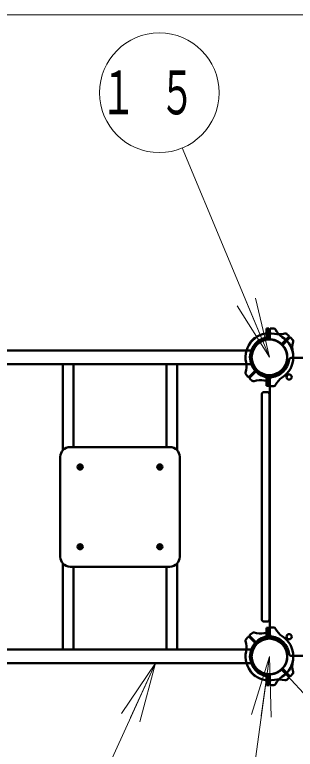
# Model space of a CAD drawing. Units: millimetres on the paper, scale 1:50. Extents: x -385 to 0, y -594 to 267.
# Drawn here: x -220.66 to -206.57, y 163.28 to 200.11 of the extents above; entities that cross this region are included whole.
import ezdxf

# ---------------------------------------------------------------- set-up
doc = ezdxf.new("R2010")
doc.units = ezdxf.units.MM
doc.linetypes.add('USER2', pattern=[6, 3, -1, 1, -1])
doc.layers.add('LY_1', color=140, linetype='Continuous', lineweight=50)
doc.styles.add('ＭＳ ゴシック', font='')
doc.styles.get('ＭＳ ゴシック').set_extended_font_data('MS Gothic')

msp = doc.modelspace()

# ---------------------------------------------------------------- linework, layer by layer
at = {"layer": 'LY_1', "color": 7, "lineweight": 13}
for p, q in [((-205.875, 200.113), (-313.094, 200.113)), ((-207.875, 182.936), (-212.248, 193.429)), ((-207.875, 182.936), (-209.029, 185.705)), ((-208.568, 185.898), (-207.875, 182.936)), ((-207.875, 182.936), (-209.491, 185.513)), ((-213.59, 167.596), (-216.725, 160.76)), ((-215.295, 165.078), (-213.59, 167.596)), ((-213.59, 167.596), (-214.84, 164.869)), ((-213.59, 167.596), (-214.386, 164.661)), ((-207.875, 167.936), (-209.828, 153.641)), ((-208.777, 165.032), (-207.875, 167.936)), ((-207.875, 167.936), (-208.281, 164.964)), ((-207.875, 167.936), (-207.786, 164.896))]:
    msp.add_line(p, q, dxfattribs=at)
at = {"layer": 'LY_1'}
for p, q in [((-208.025, 184.376), (-207.905, 184.376)), ((-208.025, 183.934), (-208.025, 184.376)), ((-207.905, 183.866), (-207.905, 184.376)), ((-207.905, 183.874), (-207.905, 184.345)), ((-207.845, 183.874), (-207.845, 184.345)), ((-207.804, 184.385), (-207.647, 184.379)), ((-208.57, 183.914), (-208.573, 183.917)), ((-207.234, 183.62), (-206.9, 183.953)), ((-207.191, 183.578), (-206.858, 183.911)), ((-206.901, 184.011), (-207.016, 184.118)), ((-206.8, 183.91), (-206.693, 183.795)), ((-208.853, 183.631), (-208.856, 183.634)), ((-208.792, 183.276), (-221.959, 183.276)), ((-200.375, 182.906), (-206.783, 182.906)), ((-208.792, 182.596), (-221.959, 182.596)), ((-218.247, 178.27), (-218.247, 182.596)), ((-217.703, 178.436), (-217.703, 182.596)), ((-213.047, 182.596), (-213.047, 178.436)), ((-212.503, 182.596), (-212.503, 178.27)), ((-208.95, 181.962), (-209.049, 182.069)), ((-208.559, 182.295), (-208.892, 181.961)), ((-208.517, 182.252), (-208.85, 181.919)), ((-207.905, 182.007), (-207.905, 181.496)), ((-207.845, 181.999), (-207.845, 181.528)), ((-208.849, 181.861), (-208.743, 181.762)), ((-208.025, 181.938), (-208.025, 181.496)), ((-207.845, 175.436), (-207.845, 181.844)), ((-208.025, 181.496), (-207.905, 181.496)), ((-207.804, 181.488), (-207.647, 181.493)), ((-208.255, 169.786), (-208.255, 181.086)), ((-208.155, 181.186), (-207.975, 181.186)), ((-207.875, 169.786), (-207.875, 181.086)), ((-212.875, 178.436), (-217.875, 178.436)), ((-218.375, 177.936), (-218.375, 172.936)), ((-212.375, 172.936), (-212.375, 177.936)), ((-207.845, 175.436), (-207.845, 169.029)), ((-218.247, 168.276), (-218.247, 172.602)), ((-217.875, 172.436), (-212.875, 172.436)), ((-217.703, 168.276), (-217.703, 172.436)), ((-213.047, 172.436), (-213.047, 168.276)), ((-212.503, 172.602), (-212.503, 168.276)), ((-208.155, 169.686), (-207.975, 169.686)), ((-208.849, 169.011), (-208.743, 169.11)), ((-208.025, 169.376), (-207.905, 169.376)), ((-208.025, 168.934), (-208.025, 169.376)), ((-207.905, 168.866), (-207.905, 169.376)), ((-207.845, 168.874), (-207.845, 169.345)), ((-207.804, 169.385), (-207.647, 169.379)), ((-208.95, 168.91), (-209.049, 168.804)), ((-208.559, 168.578), (-208.892, 168.911)), ((-208.517, 168.62), (-208.85, 168.953)), ((-208.792, 168.276), (-221.959, 168.276)), ((-200.375, 167.966), (-206.783, 167.966)), ((-208.792, 167.596), (-221.959, 167.596)), ((-208.853, 167.241), (-208.856, 167.239)), ((-207.234, 167.252), (-206.9, 166.919)), ((-207.191, 167.295), (-206.858, 166.961)), ((-208.57, 166.958), (-208.573, 166.956)), ((-208.025, 166.938), (-208.025, 166.496)), ((-207.905, 167.007), (-207.905, 166.496)), ((-207.905, 166.999), (-207.905, 166.528)), ((-207.845, 166.999), (-207.845, 166.528)), ((-206.901, 166.861), (-207.016, 166.754)), ((-206.8, 166.962), (-206.693, 167.077)), ((-208.025, 166.496), (-207.905, 166.496)), ((-207.804, 166.488), (-207.647, 166.493))]:
    msp.add_line(p, q, dxfattribs=at)
at = {"layer": 'LY_1', "color": 7, "linetype": 'USER2', "lineweight": 13}
msp.add_line((-180.742, 138.598), (-207.875, 167.936), dxfattribs=at)
at = {"layer": 'LY_1'}
for points in [[(-217.352, 177.396), (-217.329, 177.436), (-217.352, 177.476), (-217.398, 177.476), (-217.421, 177.436), (-217.398, 177.396)], [(-213.352, 177.396), (-213.329, 177.436), (-213.352, 177.476), (-213.398, 177.476), (-213.421, 177.436), (-213.398, 177.396)], [(-217.352, 173.396), (-217.329, 173.436), (-217.352, 173.476), (-217.398, 173.476), (-217.421, 173.436), (-217.398, 173.396)], [(-213.352, 173.396), (-213.329, 173.436), (-213.352, 173.476), (-213.398, 173.476), (-213.421, 173.436), (-213.398, 173.396)]]:
    msp.add_lwpolyline(points, close=True, dxfattribs=at)
at = {"layer": 'LY_1', "color": 7, "lineweight": 13}
msp.add_circle((-213.402, 196.198), 3, dxfattribs=at)
at = {"layer": 'LY_1'}
for centre, radius in [((-207.875, 182.936), 0.891), ((-206.885, 181.946), 0.13), ((-217.375, 177.436), 0.13), ((-217.375, 177.436), 0.13), ((-213.375, 177.436), 0.13), ((-213.375, 177.436), 0.13), ((-217.375, 177.436), 0.0462), ((-213.375, 177.436), 0.0462), ((-217.375, 173.436), 0.13), ((-217.375, 173.436), 0.13), ((-213.375, 173.436), 0.13), ((-213.375, 173.436), 0.13), ((-217.375, 173.436), 0.0462), ((-213.375, 173.436), 0.0462), ((-207.875, 167.936), 0.891), ((-206.885, 168.926), 0.13)]:
    msp.add_circle(centre, radius, dxfattribs=at)
for centre, radius, start, end in [((-207.805, 184.345), 0.04, 88, 180), ((-207.662, 184.28), 0.1, 27.4588, 88), ((-206.686, 184.787), 1, 207.4588, 237.2728), ((-207.834, 182.936), 1.016, 94.0072, 265.9928), ((-207.834, 182.936), 0.932, 94.369, 265.631), ((-207.875, 182.936), 1.22, 126.3731, 135), ((-207.875, 182.936), 1.2, 77.7272, 135), ((-208.587, 183.902), 0.02, 45, 126.3731), ((-207.875, 182.936), 0.9, 49.2707, 135), ((-207.805, 183.874), 0.04, 180, 265.7293), ((-207.875, 182.936), 0.9, 0, 85.7293), ((-207.408, 185.086), 1, 257.7272, 287.5412), ((-207.875, 182.936), 1.2, 0, 57.2728), ((-207.076, 184.037), 0.1, 47, 107.5412), ((-206.929, 183.982), 0.04, 315, 47), ((-206.83, 183.883), 0.04, 43, 135), ((-206.774, 183.735), 0.1, 342.4588, 43), ((-207.875, 182.936), 1.2, 135, 192.2728), ((-208.841, 183.648), 0.02, 143.6269, 225), ((-207.875, 182.936), 1.22, 135, 143.6269), ((-207.875, 182.936), 0.9, 135, 220.7293), ((-207.262, 183.649), 0.04, 229.2707, 315), ((-207.875, 182.936), 0.9, 315, 40.7293), ((-207.163, 183.55), 0.04, 135, 220.7293), ((-205.725, 183.404), 1, 162.4588, 192.2728), ((-207.875, 182.936), 1.2, 358.5675, 12.2728), ((-207.875, 182.936), 0.9, 274.2707, 0), ((-207.875, 182.936), 1, 276.7872, 353.2128), ((-207.875, 182.936), 1.2, 302.7272, 0), ((-206.783, 182.806), 0.1, 90, 173.2128), ((-210.025, 182.469), 1, 342.4588, 12.2728), ((-208.588, 182.323), 0.04, 315, 40.7293), ((-208.976, 182.137), 0.1, 162.4588, 223), ((-208.921, 181.99), 0.04, 223, 315), ((-208.489, 182.224), 0.04, 49.2707, 135), ((-207.875, 182.936), 0.9, 229.2707, 315), ((-207.805, 181.999), 0.04, 94.2707, 180), ((-208.822, 181.891), 0.04, 135, 227), ((-208.674, 181.835), 0.1, 227, 287.5412), ((-208.343, 180.786), 1, 77.7272, 107.5412), ((-207.875, 182.936), 1.2, 257.7272, 271.4325), ((-207.745, 181.844), 0.1, 96.7872, 180), ((-206.686, 181.085), 1, 122.7272, 152.5412), ((-207.805, 181.528), 0.04, 180, 272), ((-207.662, 181.593), 0.1, 272, 332.5412), ((-208.155, 181.086), 0.1, 90, 180), ((-207.975, 181.086), 0.1, 0, 90), ((-217.875, 177.936), 0.5, 90, 180), ((-212.875, 177.936), 0.5, 0, 90), ((-217.875, 172.936), 0.5, 180, 270), ((-212.875, 172.936), 0.5, 270, 0), ((-208.155, 169.786), 0.1, 180, 270), ((-207.975, 169.786), 0.1, 270, 0), ((-208.674, 169.037), 0.1, 72.4588, 133), ((-208.343, 170.086), 1, 252.4588, 282.2728), ((-207.875, 167.936), 1.2, 88.5675, 102.2728), ((-207.805, 169.345), 0.04, 88, 180), ((-207.662, 169.28), 0.1, 27.4588, 88), ((-206.686, 169.787), 1, 207.4588, 237.2728), ((-208.976, 168.735), 0.1, 137, 197.5412), ((-210.025, 168.404), 1, 347.7272, 17.5412), ((-208.921, 168.883), 0.04, 45, 137), ((-208.822, 168.982), 0.04, 133, 225), ((-207.834, 167.936), 1.016, 94.0072, 265.9928), ((-207.834, 167.936), 0.932, 94.369, 265.631), ((-207.875, 167.936), 0.9, 45, 130.7293), ((-207.745, 169.029), 0.1, 180, 263.2128), ((-207.805, 168.874), 0.04, 180, 265.7293), ((-207.875, 167.936), 0.9, 0, 85.7293), ((-207.875, 167.936), 1, 6.7872, 83.2128), ((-207.875, 167.936), 1.2, 0, 57.2728), ((-207.875, 167.936), 0.9, 139.2707, 225), ((-208.588, 168.55), 0.04, 319.2707, 45), ((-208.489, 168.649), 0.04, 225, 310.7293), ((-207.875, 167.936), 0.9, 319.2707, 45), ((-207.875, 167.936), 1.2, 167.7272, 225), ((-206.783, 168.066), 0.1, 186.7872, 270), ((-207.875, 167.936), 1.2, 347.7272, 1.4325), ((-207.875, 167.936), 0.9, 274.2707, 0), ((-207.875, 167.936), 1.2, 302.7272, 0), ((-205.725, 167.469), 1, 167.7272, 197.5412), ((-208.841, 167.225), 0.02, 135, 216.3731), ((-207.875, 167.936), 0.9, 225, 310.7293), ((-207.262, 167.224), 0.04, 45, 130.7293), ((-207.163, 167.323), 0.04, 139.2707, 225), ((-207.875, 167.936), 1.22, 216.3731, 225), ((-207.875, 167.936), 1.22, 225, 233.6269), ((-207.875, 167.936), 1.2, 225, 282.2728), ((-208.587, 166.97), 0.02, 233.6269, 315), ((-207.805, 166.999), 0.04, 94.2707, 180), ((-206.686, 166.085), 1, 122.7272, 152.5412), ((-206.929, 166.891), 0.04, 313, 45), ((-206.83, 166.99), 0.04, 225, 317), ((-206.774, 167.137), 0.1, 317, 17.5412), ((-207.805, 166.528), 0.04, 180, 272), ((-207.662, 166.593), 0.1, 272, 332.5412), ((-207.408, 165.786), 1, 72.4588, 102.2728), ((-207.076, 166.835), 0.1, 252.4588, 313)]:
    msp.add_arc(centre, radius, start, end, dxfattribs=at)

# ---------------------------------------------------------------- texts
at = {"layer": 'LY_1', "color": 7, "insert": (-213.402, 196.198), "char_height": 2.199, "attachment_point": 5, "style": 'ＭＳ ゴシック'}
msp.add_mtext('\\T1.64;\\W0.6;１５', dxfattribs=at)

doc.saveas('drawing.dxf')
